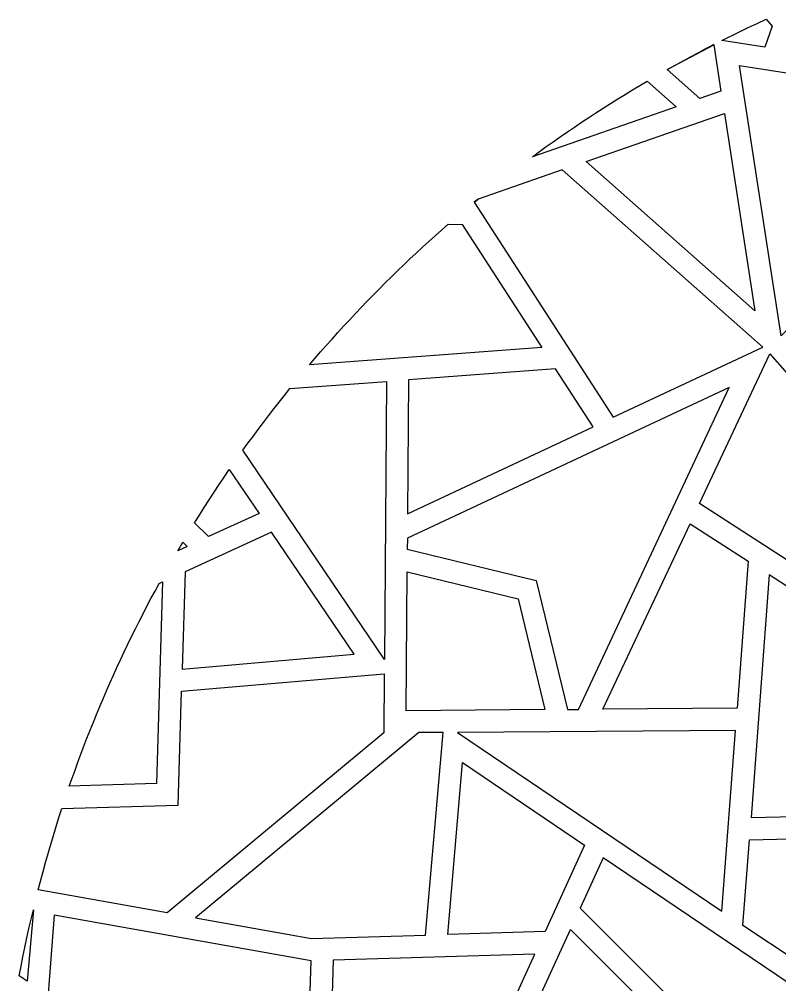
# Model space of a CAD drawing. Header units: centimetres. Extents: x 15.4 to 27, y -5.3 to 6.3.
# Drawn here: x 15.568 to 18.873, y 1.531 to 5.729 of the extents above; entities that cross this region are included whole.
import ezdxf

# ---------------------------------------------------------------- set-up
doc = ezdxf.new("R2010")
doc.units = ezdxf.units.CM
doc.header["$MEASUREMENT"] = 0
doc.layers.add('layer 1', color=7, linetype='Continuous')

msp = doc.modelspace()

# ---------------------------------------------------------------- linework, layer by layer
at = {"layer": 'layer 1', "color": 250}
for points, knots in [([(18.81407, 5.7287), (18.81407, 5.7287), (18.77524, 5.71087), (18.77524, 5.71087), (18.77524, 5.71087), (18.77524, 5.71087), (18.73667, 5.69281), (18.73667, 5.69281), (18.73667, 5.69281), (18.73667, 5.69281), (18.69809, 5.67425), (18.69809, 5.67425), (18.69809, 5.67425), (18.69809, 5.67425), (18.62167, 5.63641), (18.62167, 5.63641), (18.62167, 5.63641), (18.62167, 5.63641), (18.80894, 5.60735), (18.80894, 5.60735), (18.80894, 5.60735), (18.80894, 5.60735), (18.84092, 5.69867), (18.84092, 5.69867), (18.84092, 5.69867), (18.84092, 5.69867), (18.81407, 5.7287), (18.81407, 5.7287)], [0, 0, 0, 0, 0.125, 0.125, 0.125, 0.125, 0.25, 0.25, 0.25, 0.25, 0.375, 0.375, 0.375, 0.375, 0.5, 0.5, 0.5, 0.5, 0.625, 0.625, 0.625, 0.625, 0.75, 0.75, 0.75, 0.75, 1, 1, 1, 1]), ([(18.38483, 5.51042), (18.38483, 5.51042), (18.52669, 5.38443), (18.52669, 5.38443), (18.52669, 5.38443), (18.52669, 5.38443), (18.61801, 5.41642), (18.61801, 5.41642), (18.61801, 5.41642), (18.61801, 5.41642), (18.58675, 5.61834), (18.58675, 5.61834), (18.58675, 5.61834), (18.58675, 5.61834), (18.38483, 5.51042), (18.38483, 5.51042)], [0, 0, 0, 0, 0.2, 0.2, 0.2, 0.2, 0.4, 0.4, 0.4, 0.4, 0.6, 0.6, 0.6, 0.6, 1, 1, 1, 1]), ([(18.58651, 5.61858), (18.58651, 5.61858), (18.55257, 5.60125), (18.55257, 5.60125), (18.55257, 5.60125), (18.55257, 5.60125), (18.51888, 5.58342), (18.51888, 5.58342), (18.51888, 5.58342), (18.51888, 5.58342), (18.48518, 5.5656), (18.48518, 5.5656), (18.48518, 5.5656), (18.48518, 5.5656), (18.45173, 5.54729), (18.45173, 5.54729), (18.45173, 5.54729), (18.45173, 5.54729), (18.41828, 5.52898), (18.41828, 5.52898), (18.41828, 5.52898), (18.41828, 5.52898), (18.38508, 5.51042), (18.38508, 5.51042), (18.38508, 5.51042), (18.38508, 5.51042), (18.58651, 5.61858), (18.58651, 5.61858)], [0, 0, 0, 0, 0.125, 0.125, 0.125, 0.125, 0.25, 0.25, 0.25, 0.25, 0.375, 0.375, 0.375, 0.375, 0.5, 0.5, 0.5, 0.5, 0.625, 0.625, 0.625, 0.625, 0.75, 0.75, 0.75, 0.75, 1, 1, 1, 1]), ([(18.87999, 4.3531), (18.87999, 4.3531), (19.87177, 5.34537), (19.87177, 5.34537), (19.87177, 5.34537), (19.87177, 5.34537), (18.69785, 5.52727), (18.69785, 5.52727), (18.69785, 5.52727), (18.69785, 5.52727), (18.87999, 4.3531), (18.87999, 4.3531)], [0, 0, 0, 0, 0.25, 0.25, 0.25, 0.25, 0.5, 0.5, 0.5, 0.5, 1, 1, 1, 1]), ([(18.29718, 5.45988), (18.29718, 5.45988), (18.26495, 5.44083), (18.26495, 5.44083), (18.26495, 5.44083), (18.26495, 5.44083), (18.23297, 5.42154), (18.23297, 5.42154), (18.23297, 5.42154), (18.23297, 5.42154), (18.20098, 5.40226), (18.20098, 5.40226), (18.20098, 5.40226), (18.20098, 5.40226), (18.16924, 5.38248), (18.16924, 5.38248), (18.16924, 5.38248), (18.16924, 5.38248), (18.1375, 5.3627), (18.1375, 5.3627), (18.1375, 5.3627), (18.1375, 5.3627), (18.106, 5.34268), (18.106, 5.34268), (18.106, 5.34268), (18.106, 5.34268), (18.07451, 5.32242), (18.07451, 5.32242), (18.07451, 5.32242), (18.07451, 5.32242), (18.04325, 5.30191), (18.04325, 5.30191), (18.04325, 5.30191), (18.04325, 5.30191), (18.01224, 5.2814), (18.01224, 5.2814), (18.01224, 5.2814), (18.01224, 5.2814), (17.98124, 5.2604), (17.98124, 5.2604), (17.98124, 5.2604), (17.98124, 5.2604), (17.95023, 5.2394), (17.95023, 5.2394), (17.95023, 5.2394), (17.95023, 5.2394), (17.91946, 5.21816), (17.91946, 5.21816), (17.91946, 5.21816), (17.91946, 5.21816), (17.88894, 5.19667), (17.88894, 5.19667), (17.88894, 5.19667), (17.88894, 5.19667), (17.85867, 5.17519), (17.85867, 5.17519), (17.85867, 5.17519), (17.85867, 5.17519), (17.82839, 5.15321), (17.82839, 5.15321), (17.82839, 5.15321), (17.82839, 5.15321), (17.79812, 5.13099), (17.79812, 5.13099), (17.79812, 5.13099), (17.79812, 5.13099), (18.42268, 5.34805), (18.42268, 5.34805), (18.42268, 5.34805), (18.42268, 5.34805), (18.29718, 5.45988), (18.29718, 5.45988)], [0, 0, 0, 0, 0.0526316, 0.0526316, 0.0526316, 0.0526316, 0.1052632, 0.1052632, 0.1052632, 0.1052632, 0.1578947, 0.1578947, 0.1578947, 0.1578947, 0.2105263, 0.2105263, 0.2105263, 0.2105263, 0.2631579, 0.2631579, 0.2631579, 0.2631579, 0.3157895, 0.3157895, 0.3157895, 0.3157895, 0.3684211, 0.3684211, 0.3684211, 0.3684211, 0.4210526, 0.4210526, 0.4210526, 0.4210526, 0.4736842, 0.4736842, 0.4736842, 0.4736842, 0.5263158, 0.5263158, 0.5263158, 0.5263158, 0.5789474, 0.5789474, 0.5789474, 0.5789474, 0.6315789, 0.6315789, 0.6315789, 0.6315789, 0.6842105, 0.6842105, 0.6842105, 0.6842105, 0.7368421, 0.7368421, 0.7368421, 0.7368421, 0.7894737, 0.7894737, 0.7894737, 0.7894737, 0.8421053, 0.8421053, 0.8421053, 0.8421053, 0.8947368, 0.8947368, 0.8947368, 0.8947368, 1, 1, 1, 1]), ([(18.76572, 4.46175), (18.76572, 4.46175), (18.6329, 5.31973), (18.6329, 5.31973), (18.6329, 5.31973), (18.6329, 5.31973), (18.03129, 5.11024), (18.03129, 5.11024), (18.03129, 5.11024), (18.03129, 5.11024), (18.76572, 4.46175), (18.76572, 4.46175)], [0, 0, 0, 0, 0.25, 0.25, 0.25, 0.25, 0.5, 0.5, 0.5, 0.5, 1, 1, 1, 1]), ([(17.56177, 4.94665), (17.56177, 4.94665), (17.92703, 5.07411), (17.92703, 5.07411), (17.92703, 5.07411), (17.92703, 5.07411), (18.7999, 4.30378), (18.7999, 4.30378), (18.7999, 4.30378), (18.7999, 4.30378), (18.14946, 3.99834), (18.14946, 3.99834), (18.14946, 3.99834), (18.14946, 3.99834), (17.54492, 4.93323), (17.54492, 4.93323), (17.54492, 4.93323), (17.54492, 4.93323), (17.56177, 4.94665), (17.56177, 4.94665)], [0, 0, 0, 0, 0.1666667, 0.1666667, 0.1666667, 0.1666667, 0.3333333, 0.3333333, 0.3333333, 0.3333333, 0.5, 0.5, 0.5, 0.5, 0.6666667, 0.6666667, 0.6666667, 0.6666667, 1, 1, 1, 1]), ([(17.56177, 4.9469), (17.56177, 4.9469), (17.54517, 4.93323), (17.54517, 4.93323), (17.54517, 4.93323), (17.54517, 4.93323), (17.56177, 4.9469), (17.56177, 4.9469)], [0, 0, 0, 0, 0.3333333, 0.3333333, 0.3333333, 0.3333333, 1, 1, 1, 1]), ([(17.43188, 4.83727), (17.43188, 4.83727), (17.4038, 4.81261), (17.4038, 4.81261), (17.4038, 4.81261), (17.4038, 4.81261), (17.37596, 4.78771), (17.37596, 4.78771), (17.37596, 4.78771), (17.37596, 4.78771), (17.34813, 4.7628), (17.34813, 4.7628), (17.34813, 4.7628), (17.34813, 4.7628), (17.32078, 4.73741), (17.32078, 4.73741), (17.32078, 4.73741), (17.32078, 4.73741), (17.29319, 4.71226), (17.29319, 4.71226), (17.29319, 4.71226), (17.29319, 4.71226), (17.26585, 4.68662), (17.26585, 4.68662), (17.26585, 4.68662), (17.26585, 4.68662), (17.23875, 4.66074), (17.23875, 4.66074), (17.23875, 4.66074), (17.23875, 4.66074), (17.21189, 4.63486), (17.21189, 4.63486), (17.21189, 4.63486), (17.21189, 4.63486), (17.18528, 4.60898), (17.18528, 4.60898), (17.18528, 4.60898), (17.18528, 4.60898), (17.15842, 4.58237), (17.15842, 4.58237), (17.15842, 4.58237), (17.15842, 4.58237), (17.13205, 4.556), (17.13205, 4.556), (17.13205, 4.556), (17.13205, 4.556), (17.10592, 4.52963), (17.10592, 4.52963), (17.10592, 4.52963), (17.10592, 4.52963), (17.0798, 4.50277), (17.0798, 4.50277), (17.0798, 4.50277), (17.0798, 4.50277), (17.05392, 4.47567), (17.05392, 4.47567), (17.05392, 4.47567), (17.05392, 4.47567), (17.02828, 4.44857), (17.02828, 4.44857), (17.02828, 4.44857), (17.02828, 4.44857), (17.00264, 4.42122), (17.00264, 4.42122), (17.00264, 4.42122), (17.00264, 4.42122), (16.97725, 4.39388), (16.97725, 4.39388), (16.97725, 4.39388), (16.97725, 4.39388), (16.9521, 4.36629), (16.9521, 4.36629), (16.9521, 4.36629), (16.9521, 4.36629), (16.9272, 4.33845), (16.9272, 4.33845), (16.9272, 4.33845), (16.9272, 4.33845), (16.90229, 4.31037), (16.90229, 4.31037), (16.90229, 4.31037), (16.90229, 4.31037), (16.87763, 4.2823), (16.87763, 4.2823), (16.87763, 4.2823), (16.87763, 4.2823), (16.85297, 4.25422), (16.85297, 4.25422), (16.85297, 4.25422), (16.85297, 4.25422), (16.8288, 4.22565), (16.8288, 4.22565), (16.8288, 4.22565), (16.8288, 4.22565), (17.83938, 4.30134), (17.83938, 4.30134), (17.83938, 4.30134), (17.83938, 4.30134), (17.49341, 4.83605), (17.49341, 4.83605), (17.49341, 4.83605), (17.49341, 4.83605), (17.43188, 4.83727), (17.43188, 4.83727)], [0, 0, 0, 0, 0.037037, 0.037037, 0.037037, 0.037037, 0.0740741, 0.0740741, 0.0740741, 0.0740741, 0.1111111, 0.1111111, 0.1111111, 0.1111111, 0.1481481, 0.1481481, 0.1481481, 0.1481481, 0.1851852, 0.1851852, 0.1851852, 0.1851852, 0.2222222, 0.2222222, 0.2222222, 0.2222222, 0.2592593, 0.2592593, 0.2592593, 0.2592593, 0.2962963, 0.2962963, 0.2962963, 0.2962963, 0.3333333, 0.3333333, 0.3333333, 0.3333333, 0.3703704, 0.3703704, 0.3703704, 0.3703704, 0.4074074, 0.4074074, 0.4074074, 0.4074074, 0.4444444, 0.4444444, 0.4444444, 0.4444444, 0.4814815, 0.4814815, 0.4814815, 0.4814815, 0.5185185, 0.5185185, 0.5185185, 0.5185185, 0.5555556, 0.5555556, 0.5555556, 0.5555556, 0.5925926, 0.5925926, 0.5925926, 0.5925926, 0.6296296, 0.6296296, 0.6296296, 0.6296296, 0.6666667, 0.6666667, 0.6666667, 0.6666667, 0.7037037, 0.7037037, 0.7037037, 0.7037037, 0.7407407, 0.7407407, 0.7407407, 0.7407407, 0.7777778, 0.7777778, 0.7777778, 0.7777778, 0.8148148, 0.8148148, 0.8148148, 0.8148148, 0.8518519, 0.8518519, 0.8518519, 0.8518519, 0.8888889, 0.8888889, 0.8888889, 0.8888889, 0.9259259, 0.9259259, 0.9259259, 0.9259259, 1, 1, 1, 1]), ([(19.46597, 3.01437), (19.46597, 3.01437), (19.60026, 3.40063), (19.60026, 3.40063), (19.60026, 3.40063), (19.60026, 3.40063), (18.83018, 4.27351), (18.83018, 4.27351), (18.83018, 4.27351), (18.83018, 4.27351), (18.52474, 3.62306), (18.52474, 3.62306), (18.52474, 3.62306), (18.52474, 3.62306), (19.46597, 3.01437), (19.46597, 3.01437)], [0, 0, 0, 0, 0.2, 0.2, 0.2, 0.2, 0.4, 0.4, 0.4, 0.4, 0.6, 0.6, 0.6, 0.6, 1, 1, 1, 1]), ([(18.06181, 3.95707), (18.06181, 3.95707), (17.25559, 3.57863), (17.25559, 3.57863), (17.25559, 3.57863), (17.25559, 3.57863), (17.25999, 4.16144), (17.25999, 4.16144), (17.25999, 4.16144), (17.25999, 4.16144), (17.89871, 4.20929), (17.89871, 4.20929), (17.89871, 4.20929), (17.89871, 4.20929), (18.06181, 3.95707), (18.06181, 3.95707)], [0, 0, 0, 0, 0.2, 0.2, 0.2, 0.2, 0.4, 0.4, 0.4, 0.4, 0.6, 0.6, 0.6, 0.6, 1, 1, 1, 1]), ([(16.74383, 4.12286), (16.74383, 4.12286), (16.7204, 4.09356), (16.7204, 4.09356), (16.7204, 4.09356), (16.7204, 4.09356), (16.6972, 4.06426), (16.6972, 4.06426), (16.6972, 4.06426), (16.6972, 4.06426), (16.67401, 4.03496), (16.67401, 4.03496), (16.67401, 4.03496), (16.67401, 4.03496), (16.6513, 4.00517), (16.6513, 4.00517), (16.6513, 4.00517), (16.6513, 4.00517), (16.62859, 3.97539), (16.62859, 3.97539), (16.62859, 3.97539), (16.62859, 3.97539), (16.60613, 3.9456), (16.60613, 3.9456), (16.60613, 3.9456), (16.60613, 3.9456), (16.58367, 3.91532), (16.58367, 3.91532), (16.58367, 3.91532), (16.58367, 3.91532), (16.56145, 3.88529), (16.56145, 3.88529), (16.56145, 3.88529), (16.56145, 3.88529), (16.53972, 3.85477), (16.53972, 3.85477), (16.53972, 3.85477), (16.53972, 3.85477), (17.15476, 2.94576), (17.15476, 2.94576), (17.15476, 2.94576), (17.15476, 2.94576), (17.16379, 4.15411), (17.16379, 4.15411), (17.16379, 4.15411), (17.16379, 4.15411), (16.74383, 4.12286), (16.74383, 4.12286)], [0, 0, 0, 0, 0.0769231, 0.0769231, 0.0769231, 0.0769231, 0.1538462, 0.1538462, 0.1538462, 0.1538462, 0.2307692, 0.2307692, 0.2307692, 0.2307692, 0.3076923, 0.3076923, 0.3076923, 0.3076923, 0.3846154, 0.3846154, 0.3846154, 0.3846154, 0.4615385, 0.4615385, 0.4615385, 0.4615385, 0.5384615, 0.5384615, 0.5384615, 0.5384615, 0.6153846, 0.6153846, 0.6153846, 0.6153846, 0.6923077, 0.6923077, 0.6923077, 0.6923077, 0.7692308, 0.7692308, 0.7692308, 0.7692308, 0.8461538, 0.8461538, 0.8461538, 0.8461538, 1, 1, 1, 1]), ([(17.25437, 3.42481), (17.25437, 3.42481), (17.25486, 3.47242), (17.25486, 3.47242), (17.25486, 3.47242), (17.25486, 3.47242), (18.65414, 4.12774), (18.65414, 4.12774), (18.65414, 4.12774), (18.65414, 4.12774), (17.99882, 2.72846), (17.99882, 2.72846), (17.99882, 2.72846), (17.99882, 2.72846), (17.9512, 2.72797), (17.9512, 2.72797), (17.9512, 2.72797), (17.9512, 2.72797), (17.81521, 3.28857), (17.81521, 3.28857), (17.81521, 3.28857), (17.81521, 3.28857), (17.25437, 3.42481), (17.25437, 3.42481)], [0, 0, 0, 0, 0.1428571, 0.1428571, 0.1428571, 0.1428571, 0.2857143, 0.2857143, 0.2857143, 0.2857143, 0.4285714, 0.4285714, 0.4285714, 0.4285714, 0.5714286, 0.5714286, 0.5714286, 0.5714286, 0.7142857, 0.7142857, 0.7142857, 0.7142857, 1, 1, 1, 1]), ([(16.48063, 3.77078), (16.48063, 3.77078), (16.45841, 3.73831), (16.45841, 3.73831), (16.45841, 3.73831), (16.45841, 3.73831), (16.43644, 3.70559), (16.43644, 3.70559), (16.43644, 3.70559), (16.43644, 3.70559), (16.41471, 3.67263), (16.41471, 3.67263), (16.41471, 3.67263), (16.41471, 3.67263), (16.39322, 3.63967), (16.39322, 3.63967), (16.39322, 3.63967), (16.39322, 3.63967), (16.37174, 3.60646), (16.37174, 3.60646), (16.37174, 3.60646), (16.37174, 3.60646), (16.35074, 3.57326), (16.35074, 3.57326), (16.35074, 3.57326), (16.35074, 3.57326), (16.32998, 3.54005), (16.32998, 3.54005), (16.32998, 3.54005), (16.32998, 3.54005), (16.39078, 3.47925), (16.39078, 3.47925), (16.39078, 3.47925), (16.39078, 3.47925), (16.61004, 3.57936), (16.61004, 3.57936), (16.61004, 3.57936), (16.61004, 3.57936), (16.48063, 3.77078), (16.48063, 3.77078)], [0, 0, 0, 0, 0.0909091, 0.0909091, 0.0909091, 0.0909091, 0.1818182, 0.1818182, 0.1818182, 0.1818182, 0.2727273, 0.2727273, 0.2727273, 0.2727273, 0.3636364, 0.3636364, 0.3636364, 0.3636364, 0.4545455, 0.4545455, 0.4545455, 0.4545455, 0.5454545, 0.5454545, 0.5454545, 0.5454545, 0.6363636, 0.6363636, 0.6363636, 0.6363636, 0.7272727, 0.7272727, 0.7272727, 0.7272727, 0.8181818, 0.8181818, 0.8181818, 0.8181818, 1, 1, 1, 1]), ([(18.48372, 3.53541), (18.48372, 3.53541), (18.10503, 2.7292), (18.10503, 2.7292), (18.10503, 2.7292), (18.10503, 2.7292), (18.68808, 2.73359), (18.68808, 2.73359), (18.68808, 2.73359), (18.68808, 2.73359), (18.73569, 3.37231), (18.73569, 3.37231), (18.73569, 3.37231), (18.73569, 3.37231), (18.48372, 3.53541), (18.48372, 3.53541)], [0, 0, 0, 0, 0.2, 0.2, 0.2, 0.2, 0.4, 0.4, 0.4, 0.4, 0.6, 0.6, 0.6, 0.6, 1, 1, 1, 1]), ([(17.0234, 2.96823), (17.0234, 2.96823), (16.27554, 2.90377), (16.27554, 2.90377), (16.27554, 2.90377), (16.27554, 2.90377), (16.28823, 3.3269), (16.28823, 3.3269), (16.28823, 3.3269), (16.28823, 3.3269), (16.66473, 3.49854), (16.66473, 3.49854), (16.66473, 3.49854), (16.66473, 3.49854), (17.0234, 2.96823), (17.0234, 2.96823)], [0, 0, 0, 0, 0.2, 0.2, 0.2, 0.2, 0.4, 0.4, 0.4, 0.4, 0.6, 0.6, 0.6, 0.6, 1, 1, 1, 1]), ([(16.27847, 3.45533), (16.27847, 3.45533), (16.25625, 3.41773), (16.25625, 3.41773), (16.25625, 3.41773), (16.25625, 3.41773), (16.29751, 3.43628), (16.29751, 3.43628), (16.29751, 3.43628), (16.29751, 3.43628), (16.27847, 3.45533), (16.27847, 3.45533)], [0, 0, 0, 0, 0.25, 0.25, 0.25, 0.25, 0.5, 0.5, 0.5, 0.5, 1, 1, 1, 1]), ([(17.25364, 3.32617), (17.25364, 3.32617), (17.24925, 2.7226), (17.24925, 2.7226), (17.24925, 2.7226), (17.24925, 2.7226), (17.85256, 2.72724), (17.85256, 2.72724), (17.85256, 2.72724), (17.85256, 2.72724), (17.73586, 3.20897), (17.73586, 3.20897), (17.73586, 3.20897), (17.73586, 3.20897), (17.25364, 3.32617), (17.25364, 3.32617)], [0, 0, 0, 0, 0.2, 0.2, 0.2, 0.2, 0.4, 0.4, 0.4, 0.4, 0.6, 0.6, 0.6, 0.6, 1, 1, 1, 1]), ([(16.17543, 3.27514), (16.17543, 3.27514), (16.15761, 3.24266), (16.15761, 3.24266), (16.15761, 3.24266), (16.15761, 3.24266), (16.14003, 3.2097), (16.14003, 3.2097), (16.14003, 3.2097), (16.14003, 3.2097), (16.12269, 3.17698), (16.12269, 3.17698), (16.12269, 3.17698), (16.12269, 3.17698), (16.1056, 3.14427), (16.1056, 3.14427), (16.1056, 3.14427), (16.1056, 3.14427), (16.08875, 3.11106), (16.08875, 3.11106), (16.08875, 3.11106), (16.08875, 3.11106), (16.0724, 3.07786), (16.0724, 3.07786), (16.0724, 3.07786), (16.0724, 3.07786), (16.05579, 3.04465), (16.05579, 3.04465), (16.05579, 3.04465), (16.05579, 3.04465), (16.03968, 3.0112), (16.03968, 3.0112), (16.03968, 3.0112), (16.03968, 3.0112), (16.02356, 2.97799), (16.02356, 2.97799), (16.02356, 2.97799), (16.02356, 2.97799), (16.00769, 2.9443), (16.00769, 2.9443), (16.00769, 2.9443), (16.00769, 2.9443), (15.99231, 2.91061), (15.99231, 2.91061), (15.99231, 2.91061), (15.99231, 2.91061), (15.97693, 2.87667), (15.97693, 2.87667), (15.97693, 2.87667), (15.97693, 2.87667), (15.96179, 2.84273), (15.96179, 2.84273), (15.96179, 2.84273), (15.96179, 2.84273), (15.9469, 2.80904), (15.9469, 2.80904), (15.9469, 2.80904), (15.9469, 2.80904), (15.93225, 2.77485), (15.93225, 2.77485), (15.93225, 2.77485), (15.93225, 2.77485), (15.9176, 2.74067), (15.9176, 2.74067), (15.9176, 2.74067), (15.9176, 2.74067), (15.90344, 2.70624), (15.90344, 2.70624), (15.90344, 2.70624), (15.90344, 2.70624), (15.88952, 2.67231), (15.88952, 2.67231), (15.88952, 2.67231), (15.88952, 2.67231), (15.87536, 2.63764), (15.87536, 2.63764), (15.87536, 2.63764), (15.87536, 2.63764), (15.86193, 2.60321), (15.86193, 2.60321), (15.86193, 2.60321), (15.86193, 2.60321), (15.8485, 2.56829), (15.8485, 2.56829), (15.8485, 2.56829), (15.8485, 2.56829), (15.83532, 2.53387), (15.83532, 2.53387), (15.83532, 2.53387), (15.83532, 2.53387), (15.82262, 2.49895), (15.82262, 2.49895), (15.82262, 2.49895), (15.82262, 2.49895), (15.80992, 2.46404), (15.80992, 2.46404), (15.80992, 2.46404), (15.80992, 2.46404), (15.78502, 2.39421), (15.78502, 2.39421), (15.78502, 2.39421), (15.78502, 2.39421), (16.16469, 2.40544), (16.16469, 2.40544), (16.16469, 2.40544), (16.16469, 2.40544), (16.19081, 3.28246), (16.19081, 3.28246), (16.19081, 3.28246), (16.19081, 3.28246), (16.17543, 3.27514), (16.17543, 3.27514)], [0, 0, 0, 0, 0.0344828, 0.0344828, 0.0344828, 0.0344828, 0.0689655, 0.0689655, 0.0689655, 0.0689655, 0.1034483, 0.1034483, 0.1034483, 0.1034483, 0.137931, 0.137931, 0.137931, 0.137931, 0.1724138, 0.1724138, 0.1724138, 0.1724138, 0.2068966, 0.2068966, 0.2068966, 0.2068966, 0.2413793, 0.2413793, 0.2413793, 0.2413793, 0.2758621, 0.2758621, 0.2758621, 0.2758621, 0.3103448, 0.3103448, 0.3103448, 0.3103448, 0.3448276, 0.3448276, 0.3448276, 0.3448276, 0.3793103, 0.3793103, 0.3793103, 0.3793103, 0.4137931, 0.4137931, 0.4137931, 0.4137931, 0.4482759, 0.4482759, 0.4482759, 0.4482759, 0.4827586, 0.4827586, 0.4827586, 0.4827586, 0.5172414, 0.5172414, 0.5172414, 0.5172414, 0.5517241, 0.5517241, 0.5517241, 0.5517241, 0.5862069, 0.5862069, 0.5862069, 0.5862069, 0.6206897, 0.6206897, 0.6206897, 0.6206897, 0.6551724, 0.6551724, 0.6551724, 0.6551724, 0.6896552, 0.6896552, 0.6896552, 0.6896552, 0.7241379, 0.7241379, 0.7241379, 0.7241379, 0.7586207, 0.7586207, 0.7586207, 0.7586207, 0.7931034, 0.7931034, 0.7931034, 0.7931034, 0.8275862, 0.8275862, 0.8275862, 0.8275862, 0.862069, 0.862069, 0.862069, 0.862069, 0.8965517, 0.8965517, 0.8965517, 0.8965517, 0.9310345, 0.9310345, 0.9310345, 0.9310345, 1, 1, 1, 1]), ([(19.37807, 2.27237), (19.37807, 2.27237), (18.74887, 2.25797), (18.74887, 2.25797), (18.74887, 2.25797), (18.74887, 2.25797), (18.82774, 3.31274), (18.82774, 3.31274), (18.82774, 3.31274), (18.82774, 3.31274), (19.3622, 2.96701), (19.3622, 2.96701), (19.3622, 2.96701), (19.3622, 2.96701), (19.37807, 2.27237), (19.37807, 2.27237)], [0, 0, 0, 0, 0.2, 0.2, 0.2, 0.2, 0.4, 0.4, 0.4, 0.4, 0.6, 0.6, 0.6, 0.6, 1, 1, 1, 1]), ([(15.75255, 2.29703), (15.75255, 2.29703), (15.74009, 2.25821), (15.74009, 2.25821), (15.74009, 2.25821), (15.74009, 2.25821), (15.72789, 2.21915), (15.72789, 2.21915), (15.72789, 2.21915), (15.72789, 2.21915), (15.71592, 2.18008), (15.71592, 2.18008), (15.71592, 2.18008), (15.71592, 2.18008), (15.7042, 2.14077), (15.7042, 2.14077), (15.7042, 2.14077), (15.7042, 2.14077), (15.69273, 2.1017), (15.69273, 2.1017), (15.69273, 2.1017), (15.69273, 2.1017), (15.68174, 2.06239), (15.68174, 2.06239), (15.68174, 2.06239), (15.68174, 2.06239), (15.671, 2.02309), (15.671, 2.02309), (15.671, 2.02309), (15.671, 2.02309), (15.65, 1.94398), (15.65, 1.94398), (15.65, 1.94398), (15.65, 1.94398), (16.21035, 1.84387), (16.21035, 1.84387), (16.21035, 1.84387), (16.21035, 1.84387), (17.15231, 2.62592), (17.15231, 2.62592), (17.15231, 2.62592), (17.15231, 2.62592), (17.15451, 2.88326), (17.15451, 2.88326), (17.15451, 2.88326), (17.15451, 2.88326), (16.27261, 2.80708), (16.27261, 2.80708), (16.27261, 2.80708), (16.27261, 2.80708), (16.25796, 2.31193), (16.25796, 2.31193), (16.25796, 2.31193), (16.25796, 2.31193), (15.75255, 2.29703), (15.75255, 2.29703)], [0, 0, 0, 0, 0.0666667, 0.0666667, 0.0666667, 0.0666667, 0.1333333, 0.1333333, 0.1333333, 0.1333333, 0.2, 0.2, 0.2, 0.2, 0.2666667, 0.2666667, 0.2666667, 0.2666667, 0.3333333, 0.3333333, 0.3333333, 0.3333333, 0.4, 0.4, 0.4, 0.4, 0.4666667, 0.4666667, 0.4666667, 0.4666667, 0.5333333, 0.5333333, 0.5333333, 0.5333333, 0.6, 0.6, 0.6, 0.6, 0.6666667, 0.6666667, 0.6666667, 0.6666667, 0.7333333, 0.7333333, 0.7333333, 0.7333333, 0.8, 0.8, 0.8, 0.8, 0.8666667, 0.8666667, 0.8666667, 0.8666667, 1, 1, 1, 1]), ([(16.83857, 1.73156), (16.83857, 1.73156), (16.33389, 1.82165), (16.33389, 1.82165), (16.33389, 1.82165), (16.33389, 1.82165), (17.30443, 2.62714), (17.30443, 2.62714), (17.30443, 2.62714), (17.30443, 2.62714), (17.40966, 2.62762), (17.40966, 2.62762), (17.40966, 2.62762), (17.40966, 2.62762), (17.33348, 1.74621), (17.33348, 1.74621), (17.33348, 1.74621), (17.33348, 1.74621), (16.83857, 1.73156), (16.83857, 1.73156)], [0, 0, 0, 0, 0.1666667, 0.1666667, 0.1666667, 0.1666667, 0.3333333, 0.3333333, 0.3333333, 0.3333333, 0.5, 0.5, 0.5, 0.5, 0.6666667, 0.6666667, 0.6666667, 0.6666667, 1, 1, 1, 1]), ([(18.681, 2.63715), (18.681, 2.63715), (18.62191, 1.85022), (18.62191, 1.85022), (18.62191, 1.85022), (18.62191, 1.85022), (17.47216, 2.62811), (17.47216, 2.62811), (17.47216, 2.62811), (17.47216, 2.62811), (18.681, 2.63715), (18.681, 2.63715)], [0, 0, 0, 0, 0.25, 0.25, 0.25, 0.25, 0.5, 0.5, 0.5, 0.5, 1, 1, 1, 1]), ([(17.49463, 2.49675), (17.49463, 2.49675), (17.43041, 1.74914), (17.43041, 1.74914), (17.43041, 1.74914), (17.43041, 1.74914), (17.8533, 1.76183), (17.8533, 1.76183), (17.8533, 1.76183), (17.8533, 1.76183), (18.02519, 2.13833), (18.02519, 2.13833), (18.02519, 2.13833), (18.02519, 2.13833), (17.49463, 2.49675), (17.49463, 2.49675)], [0, 0, 0, 0, 0.2, 0.2, 0.2, 0.2, 0.4, 0.4, 0.4, 0.4, 0.6, 0.6, 0.6, 0.6, 1, 1, 1, 1]), ([(19.33315, 2.1752), (19.33315, 2.1752), (18.74179, 2.16152), (18.74179, 2.16152), (18.74179, 2.16152), (18.74179, 2.16152), (18.71372, 1.7882), (18.71372, 1.7882), (18.71372, 1.7882), (18.71372, 1.7882), (18.94909, 1.6317), (18.94909, 1.6317), (18.94909, 1.6317), (18.94909, 1.6317), (19.33315, 2.1752), (19.33315, 2.1752)], [0, 0, 0, 0, 0.2, 0.2, 0.2, 0.2, 0.4, 0.4, 0.4, 0.4, 0.6, 0.6, 0.6, 0.6, 1, 1, 1, 1]), ([(19.12903, 1.3912), (19.12903, 1.3912), (18.66098, 1.20881), (18.66098, 1.20881), (18.66098, 1.20881), (18.66098, 1.20881), (18.00565, 1.86414), (18.00565, 1.86414), (18.00565, 1.86414), (18.00565, 1.86414), (18.10576, 2.08339), (18.10576, 2.08339), (18.10576, 2.08339), (18.10576, 2.08339), (19.12903, 1.3912), (19.12903, 1.3912)], [0, 0, 0, 0, 0.2, 0.2, 0.2, 0.2, 0.4, 0.4, 0.4, 0.4, 0.6, 0.6, 0.6, 0.6, 1, 1, 1, 1]), ([(15.62876, 1.8573), (15.62876, 1.8573), (15.61899, 1.81653), (15.61899, 1.81653), (15.61899, 1.81653), (15.61899, 1.81653), (15.60971, 1.77551), (15.60971, 1.77551), (15.60971, 1.77551), (15.60971, 1.77551), (15.60068, 1.73449), (15.60068, 1.73449), (15.60068, 1.73449), (15.60068, 1.73449), (15.59189, 1.69347), (15.59189, 1.69347), (15.59189, 1.69347), (15.59189, 1.69347), (15.58359, 1.65221), (15.58359, 1.65221), (15.58359, 1.65221), (15.58359, 1.65221), (15.57529, 1.61119), (15.57529, 1.61119), (15.57529, 1.61119), (15.57529, 1.61119), (15.56772, 1.56992), (15.56772, 1.56992), (15.56772, 1.56992), (15.56772, 1.56992), (15.60166, 1.54673), (15.60166, 1.54673), (15.60166, 1.54673), (15.60166, 1.54673), (15.62876, 1.8573), (15.62876, 1.8573)], [0, 0, 0, 0, 0.1, 0.1, 0.1, 0.1, 0.2, 0.2, 0.2, 0.2, 0.3, 0.3, 0.3, 0.3, 0.4, 0.4, 0.4, 0.4, 0.5, 0.5, 0.5, 0.5, 0.6, 0.6, 0.6, 0.6, 0.7, 0.7, 0.7, 0.7, 0.8, 0.8, 0.8, 0.8, 1, 1, 1, 1]), ([(16.82368, 1.23665), (16.82368, 1.23665), (15.94226, 1.16071), (15.94226, 1.16071), (15.94226, 1.16071), (15.94226, 1.16071), (15.94421, 1.41781), (15.94421, 1.41781), (15.94421, 1.41781), (15.94421, 1.41781), (15.68711, 1.41586), (15.68711, 1.41586), (15.68711, 1.41586), (15.68711, 1.41586), (15.71885, 1.83386), (15.71885, 1.83386), (15.71885, 1.83386), (15.71885, 1.83386), (16.83588, 1.63463), (16.83588, 1.63463), (16.83588, 1.63463), (16.83588, 1.63463), (16.82368, 1.23665), (16.82368, 1.23665)], [0, 0, 0, 0, 0.1428571, 0.1428571, 0.1428571, 0.1428571, 0.2857143, 0.2857143, 0.2857143, 0.2857143, 0.4285714, 0.4285714, 0.4285714, 0.4285714, 0.5714286, 0.5714286, 0.5714286, 0.5714286, 0.7142857, 0.7142857, 0.7142857, 0.7142857, 1, 1, 1, 1]), ([(17.64088, 1.06525), (17.64088, 1.06525), (17.82327, 0.8831), (17.82327, 0.8831), (17.82327, 0.8831), (17.82327, 0.8831), (18.56307, 1.17072), (18.56307, 1.17072), (18.56307, 1.17072), (18.56307, 1.17072), (17.96317, 1.77087), (17.96317, 1.77087), (17.96317, 1.77087), (17.96317, 1.77087), (17.64088, 1.06525), (17.64088, 1.06525)], [0, 0, 0, 0, 0.2, 0.2, 0.2, 0.2, 0.4, 0.4, 0.4, 0.4, 0.6, 0.6, 0.6, 0.6, 1, 1, 1, 1]), ([(17.52563, 1.04449), (17.52563, 1.04449), (16.90596, 0.76151), (16.90596, 0.76151), (16.90596, 0.76151), (16.90596, 0.76151), (16.93184, 1.63805), (16.93184, 1.63805), (16.93184, 1.63805), (16.93184, 1.63805), (17.80886, 1.66417), (17.80886, 1.66417), (17.80886, 1.66417), (17.80886, 1.66417), (17.52563, 1.04449), (17.52563, 1.04449)], [0, 0, 0, 0, 0.2, 0.2, 0.2, 0.2, 0.4, 0.4, 0.4, 0.4, 0.6, 0.6, 0.6, 0.6, 1, 1, 1, 1])]:
    msp.add_open_spline(points, degree=3, knots=knots, dxfattribs=at)

doc.saveas('drawing.dxf')
